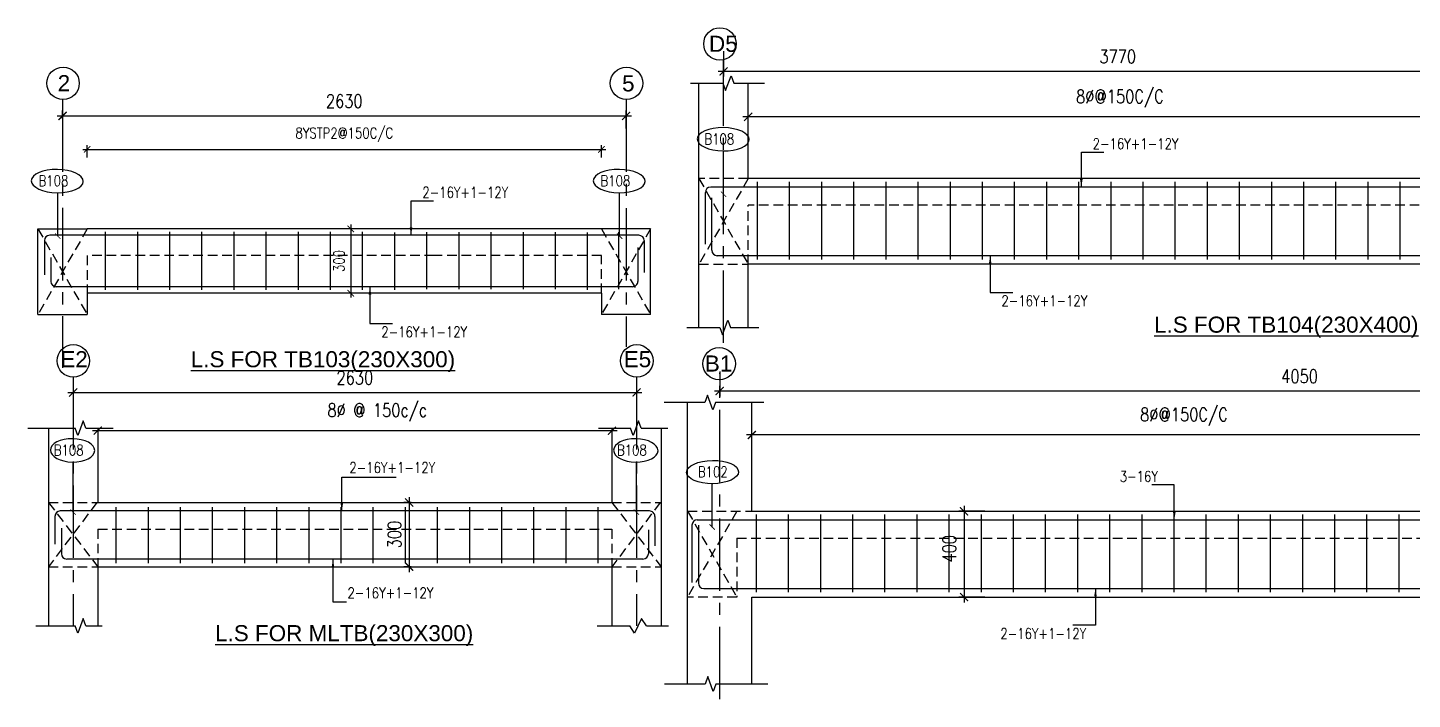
# Model space of a CAD drawing. Header units: millimetres. Extents: x 12977220 to 13113408, y -169657 to -55898.
# Drawn here: x 13080207 to 13086670, y -85312 to -82179 of the extents above; entities that cross this region are included whole.
import ezdxf

# ---------------------------------------------------------------- set-up
doc = ezdxf.new("R2010")
doc.units = ezdxf.units.MM
doc.header["$LTSCALE"] = 3
doc.header["$PDMODE"] = 66
for name, pattern in [('CENTER', [2, 1.25, -0.25, 0.25, -0.25]), ('CENTER2', [1.125, 0.75, -0.125, 0.125, -0.125]), ('HIDDEN', [0.375, 0.25, -0.125]), ('HIDDENX2', [0.75, 0.5, -0.25])]:
    doc.linetypes.add(name, pattern=pattern)
for name, color, linetype in [('BEAM ROD', 211, 'Continuous'), ('COLUMN-NAME', 83, 'Continuous'), ('DIM', 9, 'Continuous'), ('FOOTING', 60, 'Continuous'), ('GRID', 8, 'CENTER'), ('GRIDNAME', 83, 'Continuous'), ('Hidden', 5, 'HIDDEN'), ('MAIN-ROD', 31, 'Continuous'), ('STRIPS-COL-MID', 1, 'Continuous')]:
    doc.layers.add(name, color=color, linetype=linetype)
doc.styles.add('ariel', font='ARIAL.TTF')
doc.styles.add('ROMANS', font='romans.shx', dxfattribs={"width": 0.8})
doc.styles.add('ROMANT', font='romant.shx', dxfattribs={"width": 0.75})
doc.styles.add('STYLE1', font='romans.shx', dxfattribs={"width": 0.8})
doc.dimstyles.new('1NNN', dxfattribs={"dimtxt": 0.5, "dimasz": 0.625, "dimexe": 0.25, "dimexo": 0.25, "dimgap": 0.375, "dimtad": 1, "dimdec": 0, "dimzin": 0, "dimdsep": 46, "dimtxsty": 'ROMANS', "dimblk": 'ARCHTICK', "dimcen": 0.0225, "dimdle": 0.25, "dimclrd": 9, "dimclre": 9, "dimclrt": 4, "dimadec": 0, "dimazin": 0, "dimtfac": 1, "dimtdec": 0, "dimtofl": 0, "dimtmove": 0, "dimatfit": 3, "dimfxl": 1, "dimtvp": 0.25, "dimtolj": 1, "dimtzin": 0, "dimarcsym": 0})
doc.dimstyles.new('DIM', dxfattribs={"dimtxt": 3, "dimasz": 1, "dimexe": 1, "dimexo": 1, "dimgap": 0.5, "dimtad": 1, "dimdec": 0, "dimdsep": 46, "dimtxsty": 'ROMANT', "dimblk": 'DOT', "dimcen": 2, "dimdle": 1, "dimclrd": 9, "dimclre": 9, "dimclrt": 123, "dimadec": 0, "dimazin": 0, "dimtfac": 1, "dimtdec": 0, "dimtmove": 2, "dimatfit": 2, "dimldrblk": 'ARCHTICK', "dimfxl": 1, "dimarcsym": 0})

# ---------------------------------------------------------------- blocks, each defined once
blk = doc.blocks.new('_ARCHTICK')
at = {"color": 0, "linetype": 'ByBlock', "const_width": 0.15}
blk.add_lwpolyline([(-0.5, -0.5), (0.5, 0.5)], dxfattribs=at)
blk = doc.blocks.new('*D804')
at = {"layer": 'Defpoints', "color": 0, "transparency": 16777216}
for p in [(13083000.22541553, -82590.1737935766), (13080370.22541548, -82626.6436379624), (13083000.22541553, -82673.08740508498)]:
    blk.add_point(p, dxfattribs=at)
at = {"layer": 'DIM', "color": 8, "lineweight": -2, "transparency": 16777216}
for p, q in [((13080345.22541548, -82590.1737935766), (13083025.22541553, -82590.1737935766)), ((13080370.22541548, -82601.6436379624), (13080370.22541548, -82565.1737935766)), ((13083000.22541553, -82648.08740508498), (13083000.22541553, -82565.1737935766))]:
    blk.add_line(p, q, dxfattribs=at)
at = {"layer": 'DIM', "color": 8, "lineweight": -2, "transparency": 16777216, "xscale": 37.5, "yscale": 37.5, "zscale": 37.5, "rotation": 180}
blk.add_blockref('_ARCHTICK', (13080370.22541548, -82590.1737935766), dxfattribs=at)
at = {"layer": 'DIM', "color": 8, "lineweight": -2, "transparency": 16777216, "xscale": 37.5, "yscale": 37.5, "zscale": 37.5}
blk.add_blockref('_ARCHTICK', (13083000.22541553, -82590.1737935766), dxfattribs=at)
at = {"layer": 'DIM', "color": 6, "transparency": 16777216, "insert": (13081685.22541551, -82521.4237935766), "char_height": 62.5, "attachment_point": 5, "style": 'ROMANS'}
blk.add_mtext('\\A1;2630', dxfattribs=at)
blk = doc.blocks.new('*D805')
at = {"layer": 'Defpoints', "color": 0, "transparency": 16777216}
for p in [(13081781.9594962, -83117.16085973804), (13081715.4913347, -83417.16085974005), (13081781.9594962, -83417.16085974005)]:
    blk.add_point(p, dxfattribs=at)
at = {"layer": 'DIM', "color": 8, "lineweight": -2, "transparency": 16777216}
for p, q in [((13081715.4913347, -83097.16085973804), (13081715.4913347, -83437.16085974005)), ((13081761.9594962, -83117.16085973804), (13081695.4913347, -83117.16085973804)), ((13081761.9594962, -83417.16085974005), (13081695.4913347, -83417.16085974005))]:
    blk.add_line(p, q, dxfattribs=at)
at = {"layer": 'DIM', "color": 8, "lineweight": -2, "transparency": 16777216, "xscale": 30, "yscale": 30, "zscale": 30}
for p, rotation in [((13081715.4913347, -83117.16085973804), 90), ((13081715.4913347, -83417.16085974005), 270)]:
    blk.add_blockref('_ARCHTICK', p, dxfattribs=dict(at, rotation=rotation))
at = {"layer": 'DIM', "color": 6, "transparency": 16777216, "insert": (13081660.4913347, -83267.16085973693), "char_height": 50, "attachment_point": 5, "rotation": 90, "style": 'ROMANS'}
blk.add_mtext('\\A1;300', dxfattribs=at)
blk = doc.blocks.new('_Dot')
at = {"color": 0, "linetype": 'ByBlock', "lineweight": -2}
blk.add_line((-0.5, 0), (-1, 0), dxfattribs=at)
at = {"color": 0, "linetype": 'ByBlock', "const_width": 0.5}
blk.add_lwpolyline([(-0.25, 0, 1), (0.25, 0, 1)], format="xyb", close=True, dxfattribs=at)
blk = doc.blocks.new('*D806')
at = {"layer": 'Defpoints', "color": 0, "transparency": 16777216}
for p in [(13082885.22541547, -82746.4916315829), (13080485.22541548, -82803.62258825786), (13082885.22541547, -82803.62258825763)]:
    blk.add_point(p, dxfattribs=at)
at = {"layer": 'DIM', "color": 8, "lineweight": -2, "transparency": 16777216}
for p, q in [((13080465.22541548, -82746.4916315829), (13082905.22541547, -82746.4916315829)), ((13080485.22541548, -82783.62258825786), (13080485.22541548, -82726.4916315829)), ((13082885.22541547, -82783.62258825763), (13082885.22541547, -82726.4916315829))]:
    blk.add_line(p, q, dxfattribs=at)
at = {"layer": 'DIM', "color": 8, "lineweight": -2, "transparency": 16777216, "xscale": 30, "yscale": 30, "zscale": 30, "rotation": 180}
blk.add_blockref('_ARCHTICK', (13080485.22541548, -82746.4916315829), dxfattribs=at)
at = {"layer": 'DIM', "color": 8, "lineweight": -2, "transparency": 16777216, "xscale": 30, "yscale": 30, "zscale": 30}
blk.add_blockref('_ARCHTICK', (13082885.22541547, -82746.4916315829), dxfattribs=at)
at = {"layer": 'DIM', "color": 6, "transparency": 16777216, "insert": (13081685.22541547, -82678.39639348767), "char_height": 50, "attachment_point": 5, "style": 'ROMANS'}
blk.add_mtext('\\A1;8YSTP2@150C/C', dxfattribs=at)
blk = doc.blocks.new('*D807')
at = {"layer": 'Defpoints', "color": 0, "transparency": 16777216}
for p in [(13083455.61299431, -82262.30730798194), (13087225.61299431, -82381.91627480934), (13087225.61299431, -82422.56941608377)]:
    blk.add_point(p, dxfattribs=at)
at = {"layer": 'DIM', "color": 8, "lineweight": -2, "transparency": 16777216}
for p, q in [((13083455.61299431, -82287.30730798194), (13083455.61299431, -82406.91627480934)), ((13083430.61299431, -82381.91627480934), (13087250.61299431, -82381.91627480934)), ((13087225.61299431, -82397.56941608377), (13087225.61299431, -82356.91627480934))]:
    blk.add_line(p, q, dxfattribs=at)
at = {"layer": 'DIM', "color": 8, "lineweight": -2, "transparency": 16777216, "xscale": 37.5, "yscale": 37.5, "zscale": 37.5, "rotation": 180}
blk.add_blockref('_ARCHTICK', (13083455.61299431, -82381.91627480934), dxfattribs=at)
at = {"layer": 'DIM', "color": 8, "lineweight": -2, "transparency": 16777216, "xscale": 37.5, "yscale": 37.5, "zscale": 37.5}
blk.add_blockref('_ARCHTICK', (13087225.61299431, -82381.91627480934), dxfattribs=at)
at = {"layer": 'DIM', "color": 6, "transparency": 16777216, "insert": (13085295.31747572, -82313.16627480934), "char_height": 62.5, "attachment_point": 5, "style": 'ROMANS'}
blk.add_mtext('\\A1;3770', dxfattribs=at)
blk = doc.blocks.new('*D810')
at = {"layer": 'Defpoints', "color": 0, "transparency": 16777216}
for p in [(13083570.54350004, -82594.63918762538), (13083570.54350004, -82598.33243598312), (13087040.61299431, -82660.62069532461)]:
    blk.add_point(p, dxfattribs=at)
at = {"layer": 'DIM', "color": 8, "lineweight": -2, "transparency": 16777216}
for p, q in [((13087065.61299431, -82594.63918762538), (13083545.54350004, -82594.63918762538)), ((13083570.54350004, -82573.33243598312), (13083570.54350004, -82569.63918762538)), ((13087040.61299431, -82635.62069532461), (13087040.61299431, -82569.63918762538))]:
    blk.add_line(p, q, dxfattribs=at)
at = {"layer": 'DIM', "color": 8, "lineweight": -2, "transparency": 16777216, "xscale": 37.5, "yscale": 37.5, "zscale": 37.5, "rotation": 180}
blk.add_blockref('_ARCHTICK', (13083570.54350004, -82594.63918762538), dxfattribs=at)
at = {"layer": 'DIM', "color": 8, "lineweight": -2, "transparency": 16777216, "xscale": 37.5, "yscale": 37.5, "zscale": 37.5}
blk.add_blockref('_ARCHTICK', (13087040.61299431, -82594.63918762538), dxfattribs=at)
at = {"layer": 'DIM', "color": 6, "transparency": 16777216, "insert": (13085305.57824717, -82509.52014000632), "char_height": 62.5, "attachment_point": 5, "style": 'ROMANS'}
blk.add_mtext('\\A1;8%%C@150C/C', dxfattribs=at)
blk = doc.blocks.new('*D815')
at = {"layer": 'Defpoints', "color": 0, "transparency": 16777216}
for p in [(13080419.45265326, -83878.35475723985), (13083049.45265325, -83878.35475723985), (13083049.45265325, -83880.35475723985)]:
    blk.add_point(p, dxfattribs=at)
at = {"layer": 'DIM', "color": 8, "lineweight": -2, "transparency": 16777216}
for p, q in [((13080394.45265326, -83880.35475723985), (13083074.45265325, -83880.35475723985)), ((13080419.45265326, -83903.35475723985), (13080419.45265326, -83905.35475723985)), ((13083049.45265325, -83903.35475723985), (13083049.45265325, -83905.35475723985))]:
    blk.add_line(p, q, dxfattribs=at)
at = {"layer": 'DIM', "color": 8, "lineweight": -2, "transparency": 16777216, "xscale": 37.5, "yscale": 37.5, "zscale": 37.5, "rotation": 180}
blk.add_blockref('_ARCHTICK', (13080419.45265326, -83880.35475723985), dxfattribs=at)
at = {"layer": 'DIM', "color": 8, "lineweight": -2, "transparency": 16777216, "xscale": 37.5, "yscale": 37.5, "zscale": 37.5}
blk.add_blockref('_ARCHTICK', (13083049.45265325, -83880.35475723985), dxfattribs=at)
at = {"layer": 'DIM', "color": 6, "transparency": 16777216, "insert": (13081734.45265326, -83811.60475723985), "char_height": 62.5, "attachment_point": 5, "style": 'ROMANS'}
blk.add_mtext('\\A1;2630', dxfattribs=at)
blk = doc.blocks.new('*D816')
at = {"layer": 'Defpoints', "color": 0, "transparency": 16777216}
for p in [(13080534.45265326, -84058.69526192917), (13082934.45265325, -84058.69526192917), (13082934.45265325, -84058.69526192917)]:
    blk.add_point(p, dxfattribs=at)
at = {"layer": 'DIM', "color": 8, "lineweight": -2, "transparency": 16777216}
blk.add_line((13080509.45265326, -84058.69526192917), (13082959.45265325, -84058.69526192917), dxfattribs=at)
at = {"layer": 'DIM', "color": 8, "lineweight": -2, "transparency": 16777216, "xscale": 37.5, "yscale": 37.5, "zscale": 37.5, "rotation": 180}
blk.add_blockref('_ARCHTICK', (13080534.45265326, -84058.69526192917), dxfattribs=at)
at = {"layer": 'DIM', "color": 8, "lineweight": -2, "transparency": 16777216, "xscale": 37.5, "yscale": 37.5, "zscale": 37.5}
blk.add_blockref('_ARCHTICK', (13082934.45265325, -84058.69526192917), dxfattribs=at)
at = {"layer": 'DIM', "color": 6, "transparency": 16777216, "insert": (13081839.1255045, -83973.57621431012), "char_height": 62.5, "attachment_point": 5, "style": 'ROMANS'}
blk.add_mtext('\\A1;8%%C @ 150c/c', dxfattribs=at)
blk = doc.blocks.new('*D817')
at = {"layer": 'Defpoints', "color": 0, "transparency": 16777216}
for p in [(13082022.07791692, -84393.5231229711), (13081988.22836989, -84693.52312297064), (13082022.07791692, -84693.52312297064)]:
    blk.add_point(p, dxfattribs=at)
at = {"layer": 'DIM', "color": 8, "lineweight": -2, "transparency": 16777216}
for p, q in [((13081997.07791692, -84393.5231229711), (13081963.22836989, -84393.5231229711)), ((13081988.22836989, -84368.5231229711), (13081988.22836989, -84718.52312297064)), ((13081997.07791692, -84693.52312297064), (13081963.22836989, -84693.52312297064))]:
    blk.add_line(p, q, dxfattribs=at)
at = {"layer": 'DIM', "color": 8, "lineweight": -2, "transparency": 16777216, "xscale": 37.5, "yscale": 37.5, "zscale": 37.5}
for p, rotation in [((13081988.22836989, -84393.5231229711), 90), ((13081988.22836989, -84693.52312297064), 270)]:
    blk.add_blockref('_ARCHTICK', p, dxfattribs=dict(at, rotation=rotation))
at = {"layer": 'DIM', "color": 6, "transparency": 16777216, "insert": (13081919.47836989, -84543.52312296876), "char_height": 62.5, "attachment_point": 5, "rotation": 90, "style": 'ROMANS'}
blk.add_mtext('\\A1;300', dxfattribs=at)
blk = doc.blocks.new('*D819')
at = {"layer": 'Defpoints', "color": 0, "transparency": 16777216}
for p in [(13083437.44899375, -83757.39615941569), (13083437.44899375, -83873.75257015423), (13087487.44899375, -83983.51822314481)]:
    blk.add_point(p, dxfattribs=at)
at = {"layer": 'DIM', "color": 8, "lineweight": -2, "transparency": 16777216}
for p, q in [((13083437.44899375, -83782.39615941569), (13083437.44899375, -83898.75257015423)), ((13087512.44899375, -83873.75257015423), (13083412.44899375, -83873.75257015423)), ((13087487.44899375, -83958.51822314481), (13087487.44899375, -83848.75257015423))]:
    blk.add_line(p, q, dxfattribs=at)
at = {"layer": 'DIM', "color": 8, "lineweight": -2, "transparency": 16777216, "xscale": 37.5, "yscale": 37.5, "zscale": 37.5, "rotation": 180}
blk.add_blockref('_ARCHTICK', (13083437.44899375, -83873.75257015423), dxfattribs=at)
at = {"layer": 'DIM', "color": 8, "lineweight": -2, "transparency": 16777216, "xscale": 37.5, "yscale": 37.5, "zscale": 37.5}
blk.add_blockref('_ARCHTICK', (13087487.44899375, -83873.75257015423), dxfattribs=at)
at = {"layer": 'DIM', "color": 6, "transparency": 16777216, "insert": (13086144.41112497, -83805.00257015423), "char_height": 62.5, "attachment_point": 5, "style": 'ROMANS'}
blk.add_mtext('\\A1;4050', dxfattribs=at)
blk = doc.blocks.new('*D820')
at = {"layer": 'Defpoints', "color": 0, "transparency": 16777216}
for p in [(13084700.75476134, -84434.81169603244), (13084577.99279652, -84834.81169603244), (13084700.75476134, -84834.81169603244)]:
    blk.add_point(p, dxfattribs=at)
at = {"layer": 'DIM', "color": 8, "lineweight": -2, "transparency": 16777216}
for p, q in [((13084675.75476134, -84434.81169603244), (13084552.99279652, -84434.81169603244)), ((13084577.99279652, -84409.81169603244), (13084577.99279652, -84859.81169603244)), ((13084675.75476134, -84834.81169603244), (13084552.99279652, -84834.81169603244))]:
    blk.add_line(p, q, dxfattribs=at)
at = {"layer": 'DIM', "color": 8, "lineweight": -2, "transparency": 16777216, "xscale": 37.5, "yscale": 37.5, "zscale": 37.5}
for p, rotation in [((13084577.99279652, -84434.81169603244), 90), ((13084577.99279652, -84834.81169603244), 270)]:
    blk.add_blockref('_ARCHTICK', p, dxfattribs=dict(at, rotation=rotation))
at = {"layer": 'DIM', "color": 6, "transparency": 16777216, "insert": (13084509.24279652, -84609.81169603244), "char_height": 62.5, "attachment_point": 5, "rotation": 90, "style": 'ROMANS'}
blk.add_mtext('\\A1;400', dxfattribs=at)
blk = doc.blocks.new('*D822')
at = {"layer": 'Defpoints', "color": 0, "transparency": 16777216}
for p in [(13083587.44899375, -84078.88733471955), (13083587.44899375, -84125.9299759711), (13087372.44899375, -84149.52405000535)]:
    blk.add_point(p, dxfattribs=at)
at = {"layer": 'DIM', "color": 8, "lineweight": -2, "transparency": 16777216}
for p, q in [((13087397.44899375, -84078.88733471955), (13083562.44899375, -84078.88733471955)), ((13083587.44899375, -84100.9299759711), (13083587.44899375, -84053.88733471955)), ((13087372.44899375, -84124.52405000535), (13087372.44899375, -84053.88733471955))]:
    blk.add_line(p, q, dxfattribs=at)
at = {"layer": 'DIM', "color": 8, "lineweight": -2, "transparency": 16777216, "xscale": 37.5, "yscale": 37.5, "zscale": 37.5, "rotation": 180}
blk.add_blockref('_ARCHTICK', (13083587.44899375, -84078.88733471955), dxfattribs=at)
at = {"layer": 'DIM', "color": 8, "lineweight": -2, "transparency": 16777216, "xscale": 37.5, "yscale": 37.5, "zscale": 37.5}
blk.add_blockref('_ARCHTICK', (13087372.44899375, -84078.88733471955), dxfattribs=at)
at = {"layer": 'DIM', "color": 6, "transparency": 16777216, "insert": (13085587.44898888, -83993.7682871005), "char_height": 62.5, "attachment_point": 5, "style": 'ROMANS'}
blk.add_mtext('\\A1; 8%%C@150C/C', dxfattribs=at)

msp = doc.modelspace()

# ---------------------------------------------------------------- linework, layer by layer
at = {"layer": 'BEAM ROD', "color": 2}
for p, q in [((13083370.61299431, -83188.923666261), (13083370.61299431, -82947.1781720917)), ((13087081.28677584, -82922.17817209172), (13083395.61299431, -82922.1781720917)), ((13083400.61299431, -83217.17817209172), (13083400.61299431, -82972.46686738852)), ((13089825.15312391, -83242.17817209172), (13083425.61299431, -83242.17817209172)), ((13083307.90886415, -84499.81169603244), (13083307.90886415, -84767.8666109861)), ((13083332.90886415, -84474.81169603244), (13087631.77521222, -84474.81169603244)), ((13083337.90886415, -84499.81169603212), (13083337.90886415, -84769.81169603273)), ((13083362.90886415, -84794.81169603244), (13092202.44899375, -84794.81169603244))]:
    msp.add_line(p, q, dxfattribs=at)
for centre, start, end in [((13083395.61299431, -82947.1781720917), 90, 180), ((13083425.61299431, -83217.17817209172, -5.145728235425388e-08), 180, 270), ((13083332.90886415, -84499.81169603244), 90, 180), ((13083362.90886415, -84769.81169603244, -6.86975345368877e-08), 180.0000000008338, 270)]:
    msp.add_arc(centre, 25, start, end, dxfattribs=at)
at = {"layer": 'COLUMN-NAME', "color": 8, "linetype": 'HIDDENX2', "ltscale": 30}
for p, q in [((13083570.61299431, -82882.17817209172), (13083340.61299431, -82882.17817209172)), ((13083340.61299431, -82882.17817209172), (13083570.61299431, -83282.17817209172)), ((13083570.61299431, -82882.17817209172), (13083340.61299431, -83282.17817209172)), ((13087040.61299431, -83007.17817209172), (13083570.61299431, -83007.17817209172)), ((13083570.61299431, -83282.17817209172), (13083570.61299431, -83007.17817209172)), ((13080485.22541548, -83117.16085974127), (13080255.22541546, -83517.16085974133)), ((13080255.22541548, -83117.16085974127), (13080485.22541547, -83517.16085974127)), ((13083115.22541546, -83117.16085973804), (13082885.2254155, -83517.16085973804)), ((13082885.22541546, -83117.16085973804), (13083115.22541552, -83517.16085973804)), ((13080485.22541547, -83242.16085973784), (13080485.22541547, -83417.16085973804)), ((13082105.22541547, -83242.16085973784), (13080485.22541547, -83242.16085973784)), ((13082885.22541549, -83242.1608597378), (13082105.22541547, -83242.16085973784)), ((13082885.2254155, -83417.16085967649), (13082885.22541546, -83242.16085973804)), ((13083340.61299431, -83282.17817209172), (13083570.61299431, -83282.17817209172)), ((13080304.45265325, -84393.52312297153), (13080534.45265327, -84393.5231229715)), ((13080530.34387702, -84393.52312297148), (13080304.45265325, -84693.52312297067)), ((13080304.45265325, -84393.5231229711), (13080534.45265326, -84693.52312297064)), ((13082934.45265325, -84393.52312296789), (13083164.45265326, -84393.52312296786)), ((13083160.34387702, -84393.52312296785), (13082934.45265326, -84693.5231229708)), ((13082934.45265325, -84393.52312296747), (13083164.45265326, -84693.52312297077)), ((13083287.44899375, -84434.81169603244), (13083587.44899375, -84434.81169603244)), ((13083517.44899375, -84434.81169603244), (13083287.44899375, -84834.81169603244)), ((13083287.44899375, -84434.81169603244), (13083517.44899376, -84834.81169603244)), ((13080534.45265326, -84518.5231229711), (13082934.45265325, -84518.5231229711)), ((13080534.45265326, -84518.5231229711), (13080534.45265325, -84693.52312297148)), ((13082934.45265325, -84518.5231229711), (13082934.45265325, -84693.52312297064)), ((13083517.44899375, -84559.81169603246), (13087442.44899376, -84559.81169603243)), ((13083517.44899375, -84559.81169603246), (13083517.44899376, -84834.81169603243)), ((13080304.45265325, -84693.52312297067), (13080534.45265327, -84693.52312297064)), ((13082934.45265326, -84693.5231229708), (13083164.45265327, -84693.52312297077)), ((13083517.44899376, -84834.81169603243), (13083287.44899375, -84834.81169603244))]:
    msp.add_line(p, q, dxfattribs=at)
at = {"layer": 'DIM', "color": 1, "linetype": 'ByBlock', "ltscale": 500}
for p, q in [((13083340.61299431, -82882.17817209172), (13083340.61299431, -82437.42107082374)), ((13083570.61299431, -82882.17817209172), (13083570.61299431, -82437.42107082374)), ((13083340.61299431, -83576.86575951311), (13083340.61299431, -82882.17817209172)), ((13087040.61299431, -82882.17817209172), (13083570.61299431, -82882.17817209172)), ((13080255.22541546, -83117.16085974133), (13080485.22541548, -83117.16085974127)), ((13080255.22541548, -83517.16085974131), (13080255.22541546, -83117.16085974133)), ((13082885.2254155, -83117.16085973804), (13080485.22541547, -83117.16085974127)), ((13083115.22541543, -83117.16085973804), (13082885.2254155, -83117.16085973804)), ((13083115.22541552, -83517.16085973804), (13083115.22541543, -83117.16085973804)), ((13083570.61299431, -83576.86575951311), (13083570.61299431, -83282.17817209172)), ((13087040.61299431, -83282.17817209172), (13083570.61299431, -83282.17817209172)), ((13082885.2254155, -83417.16085973804), (13080485.22541548, -83417.16085974127)), ((13080485.22541547, -83417.16085974127), (13080485.22541547, -83517.16085974129)), ((13082885.2254155, -83417.16085973804), (13082885.2254155, -83517.16085973804)), ((13080255.22541546, -83517.16085974133), (13080485.22541548, -83517.16085974127)), ((13083115.22541543, -83517.16085973804), (13082885.2254155, -83517.16085973804)), ((13083287.44899375, -84834.81169603244), (13083287.44899375, -83929.25736616863)), ((13083587.44899375, -84434.81169603243), (13083587.44899375, -83929.25736616862)), ((13080304.45265325, -84047.16797786624), (13080304.45265325, -84969.02542190165)), ((13080534.45265326, -84047.16797786624), (13080534.45265326, -84393.5231229711)), ((13082934.45265325, -84047.16797786624), (13082934.45265325, -84393.5231229711)), ((13083010.34221278, -84047.16797786624), (13083010.34221278, -84047.16797786624)), ((13083010.34221278, -84047.16797786624), (13083011.1288145, -84047.16797786624)), ((13083164.45265325, -84047.16797786624), (13083164.45265325, -84046.26251730368)), ((13083164.45265325, -84047.16797786624), (13083164.45265325, -84393.5231229711)), ((13080534.45265326, -84393.5231229711), (13082934.45265325, -84393.5231229711)), ((13083164.45265326, -84393.52312296786), (13083164.45265325, -84969.02542190165)), ((13083587.44899375, -84434.81169603289), (13087372.44899375, -84434.81169603244)), ((13080534.45265326, -84693.52312297064), (13082934.45265325, -84693.52312297064)), ((13080534.45265326, -84693.52312297064), (13080534.45265326, -84969.02542190165)), ((13082934.45265325, -84693.52312297064), (13082934.45265325, -84969.02542190165)), ((13083287.44899375, -85240.85498456235), (13083287.44899375, -84834.81169603244)), ((13083587.44899375, -85240.85498456233), (13083587.44899375, -84834.81169603243)), ((13083587.44899375, -84834.81169603243), (13087372.44899375, -84834.8116960329))]:
    msp.add_line(p, q, dxfattribs=at)
for points in [[(13080479.45265325, -84047.16797786624), (13080466.95265325, -84012.8245101231), (13080441.95265325, -84081.51144560937), (13080429.45265325, -84047.16797786624)], [(13083070.33500167, -84047.16797786624), (13083057.83500167, -84012.8245101231), (13083032.83500167, -84081.51144560937), (13083020.33500167, -84047.16797786624)], [(13080207.37281793, -84047.16797786624), (13080429.45265325, -84047.16797786624)], [(13080479.45265325, -84047.16797786624), (13080606.82295533, -84047.16797786624)], [(13082872.36560681, -84047.16797786624), (13083020.33500167, -84047.16797786624)], [(13083070.33500167, -84047.16797786624), (13083194.77302866, -84047.16797786624)], [(13080245.63935458, -84969.02542190165), (13080429.45265325, -84969.02542190165)], [(13080479.45265325, -84969.02542190165), (13080466.95265325, -84934.68195415851), (13080441.95265325, -85003.36888964479), (13080429.45265325, -84969.02542190165)], [(13080479.45265325, -84969.02542190165), (13080554.3503896, -84969.02542190165)], [(13082865.42147473, -84969.02542190165), (13083018.70303118, -84969.02542190165)], [(13083095.09905178, -84969.02542190165), (13083072.35741595, -84934.68195415851), (13083039.54639185, -85003.36888964479), (13083018.70303118, -84969.02542190165)], [(13083095.09905178, -84969.02542190165), (13083199.11128381, -84969.02542190165)]]:
    msp.add_lwpolyline(points, dxfattribs=at)
at = {"layer": 'FOOTING', "color": 6, "linetype": 'ByBlock', "extrusion": (0, 0, -1)}
for centre, major_axis, ratio in [((13083453.81778162, -82699.11010873607), (121.2362405609216, -1.45590064391333), 0.4481826125664419), ((13080345.52403619, -82894.09279638567), (121.2362405609216, -1.45590064391333), 0.4481826125664419), ((13082968.55217088, -82894.09279638567), (121.2362405609216, -1.45590064391333), 0.4481826125664419), ((13080416.74291625, -84150.64503286335), (103.6253234508915, -1.244414825466881), 0.5243503539757588), ((13083045.89212875, -84150.80542684646), (103.6253234508915, -1.244414825466881), 0.5243503539757588)]:
    msp.add_ellipse(centre, major_axis=major_axis, ratio=ratio, dxfattribs=at)
at = {"layer": 'FOOTING', "color": 6, "linetype": 'ByBlock'}
msp.add_ellipse((13083404.24670084, -84251.74363267682), major_axis=(-121.2362405609216, -1.45590064391333), ratio=0.4481826125664419, dxfattribs=at)
at = {"layer": 'GRID', "linetype": 'CENTER2', "ltscale": 150}
for p, q in [((13083455.61299431, -83648.11202699295), (13083455.61299431, -82330.06691478389)), ((13080370.22541548, -82512.6917238853), (13080370.22541548, -83763.99475406678)), ((13080370.22541547, -82513.75564101146), (13080370.22541548, -83765.05867119296)), ((13083000.22541553, -82513.75564101142), (13083000.22541554, -83667.17301452128)), ((13080419.45265326, -83809.03351042994), (13080419.45265326, -84969.02542190165)), ((13083049.45265325, -83809.03351042994), (13083049.45265325, -84969.02542190165)), ((13083437.44899375, -85312.1012520422), (13083437.44899375, -83788.52088221736))]:
    msp.add_line(p, q, dxfattribs=at)
at = {"layer": 'GRIDNAME'}
for centre in [(13083438.57334358, -82254.31235710124), (13080372.56131177, -82438.00108332885), (13083002.56131183, -82438.00108332885), (13080420.45265331, -83733.1679674062), (13083050.45265331, -83733.1679674062), (13083435.11309746, -83746.14865244614)]:
    msp.add_circle(centre, 75.79056287682033, dxfattribs=at)
at = {"layer": 'Hidden', "color": 1, "linetype": 'Continuous'}
for points in [[(13083301.80636931, -82437.0198064284), (13083452.81261161, -82437.01980642887), (13083465.31261161, -82471.36327417108), (13083490.31261161, -82402.67633870157), (13083502.81261161, -82437.01980642887), (13083647.13721866, -82437.01980642934)], [(13083284.36890572, -83576.86575950524), (13083438.50128715, -83576.86575950551), (13083451.00128716, -83611.20922724772), (13083476.00128716, -83542.52229177821), (13083488.50128715, -83576.86575950551), (13083620.03541845, -83576.86575950583)], [(13083642.81343376, -83927.91792911717), (13083417.9105897, -83927.91792911766), (13083405.4105897, -83962.26139685986), (13083380.4105897, -83893.57446139035), (13083367.9105897, -83927.91792911766), (13083177.9105897, -83927.91792911812)], [(13083661.80528048, -85240.8549845547), (13083419.9981114, -85240.85498455518), (13083407.4981114, -85275.19845229738), (13083382.4981114, -85206.51151682787), (13083369.9981114, -85240.85498455518), (13083179.9981114, -85240.85498455564)]]:
    msp.add_lwpolyline(points, dxfattribs=at)
at = {"layer": 'MAIN-ROD', "color": 2, "linetype": 'ByBlock', "ltscale": 500}
for p, q in [((13080285.22541548, -83172.16085973804), (13080285.22541548, -83332.25019888367)), ((13083060.22541545, -83147.16086038551), (13080310.22541548, -83147.16085973804)), ((13083085.22541545, -83172.16086038551), (13083085.22541545, -83320.91183952952)), ((13083055.22541545, -83204.63913435457), (13083055.22541545, -83362.16086038854)), ((13080315.22541548, -83251.16635059417), (13080315.22541548, -83362.1608597418)), ((13083030.23108469, -83387.16085974593), (13080340.22541548, -83387.1608597418)), ((13080334.45265325, -84458.44577006779), (13080334.45265325, -84587.93123534985)), ((13083109.45265326, -84433.44577006792), (13080359.45265325, -84433.44577006779)), ((13083134.45265326, -84458.44577006818), (13083134.45265326, -84596.66539369902)), ((13080364.45265325, -84513.222694852), (13080364.45265325, -84632.75413561628)), ((13083104.45265326, -84520.93417417762), (13083104.45265326, -84632.7541356168)), ((13083079.45265326, -84657.75413561653), (13080389.45265325, -84657.75413561628))]:
    msp.add_line(p, q, dxfattribs=at)
for centre, start, end in [((13080310.22541548, -83172.16085973804), 90, 180), ((13083060.22541545, -83172.16086038551), 0, 90), ((13080340.22541548, -83362.1608597418), 180, 270), ((13083030.22541545, -83362.16086038874), 270, 8.337633264175721e-10), ((13080359.45265325, -84458.44577006779), 90, 180), ((13083109.45265326, -84458.44577006792), 359.9999999993747, 90), ((13080389.45265325, -84632.75413561628, 1.231124391817692e-09), 180, 270), ((13083079.45265326, -84632.75413561653, 9.82194235257948e-09), 270, 359.9999999993747)]:
    msp.add_arc(centre, 25, start, end, dxfattribs=at)
at = {"layer": 'STRIPS-COL-MID', "color": 8, "linetype": 'Continuous'}
for p, q in [((13083612.48487271, -82897.3343924587), (13083612.48487271, -83259.88185851465)), ((13083762.48487271, -82897.3343924587), (13083762.48487271, -83259.88185851465)), ((13083912.48487271, -82897.3343924587), (13083912.48487271, -83259.88185851465)), ((13084062.48487271, -82897.3343924587), (13084062.48487271, -83259.88185851465)), ((13084212.48487271, -82897.3343924587), (13084212.48487271, -83259.88185851465)), ((13084362.48487271, -82897.3343924587), (13084362.48487271, -83259.88185851465)), ((13084512.48487271, -82897.3343924587), (13084512.48487271, -83259.88185851465)), ((13084662.48487271, -82897.3343924587), (13084662.48487271, -83259.88185851465)), ((13084812.48487271, -82897.3343924587), (13084812.48487271, -83259.88185851465)), ((13084962.48487271, -82897.3343924587), (13084962.48487271, -83259.88185851465)), ((13085112.48487271, -82897.3343924587), (13085112.48487271, -83259.88185851465)), ((13085262.48487271, -82897.3343924587), (13085262.48487271, -83259.88185851465)), ((13085412.48487271, -82897.3343924587), (13085412.48487271, -83259.88185851465)), ((13085562.48487271, -82897.3343924587), (13085562.48487271, -83259.88185851465)), ((13085712.48487271, -82897.3343924587), (13085712.48487271, -83259.88185851465)), ((13085862.48487271, -82897.3343924587), (13085862.48487271, -83259.88185851465)), ((13086012.48487271, -82897.3343924587), (13086012.48487271, -83259.88185851465)), ((13086162.48487271, -82897.3343924587), (13086162.48487271, -83259.88185851465)), ((13086312.48487271, -82897.3343924587), (13086312.48487271, -83259.88185851465)), ((13086462.48487271, -82897.3343924587), (13086462.48487271, -83259.88185851465)), ((13086612.48487271, -82897.3343924587), (13086612.48487271, -83259.88185851465)), ((13080569.33602348, -83130.22862897863), (13080569.33602348, -83400.90125896412)), ((13080719.33602348, -83130.22862897863), (13080719.33602348, -83400.90125896412)), ((13080869.33602348, -83130.22862897863), (13080869.33602348, -83400.90125896412)), ((13081019.33602348, -83130.22862897863), (13081019.33602348, -83400.90125896412)), ((13081169.33602348, -83130.22862897863), (13081169.33602348, -83400.90125896412)), ((13081319.33602348, -83130.22862897863), (13081319.33602348, -83400.90125896412)), ((13081469.33602348, -83130.22862897863), (13081469.33602348, -83400.90125896412)), ((13081619.33602348, -83130.22862897863), (13081619.33602348, -83400.90125896412)), ((13081769.33602348, -83130.22862897863), (13081769.33602348, -83400.90125896412)), ((13081919.33602348, -83134.83130674527), (13081919.33602348, -83401.92657149644)), ((13082069.33602348, -83132.08815346993), (13082069.33602348, -83399.1834182211)), ((13082219.33602348, -83132.08815346914), (13082219.33602348, -83399.18341822032)), ((13082369.33602348, -83132.15899534407), (13082369.33602348, -83399.25426009524)), ((13082519.33602348, -83132.15899534302), (13082519.33602348, -83399.2542600942)), ((13082669.33602348, -83132.15899534198), (13082669.33602348, -83399.25426009315)), ((13082819.3360235, -83134.83130673497), (13082819.3360235, -83401.92657148614)), ((13082965.22541543, -83132.08815344225), (13082965.22541543, -83399.18341819342)), ((13080618.94600965, -84416.35539070463), (13080618.94600965, -84677.02772503199)), ((13080768.94600965, -84416.35539070463), (13080768.94600965, -84677.02772503199)), ((13080918.94600965, -84416.35539070463), (13080918.94600965, -84677.02772503199)), ((13081068.94600965, -84416.35539070463), (13081068.94600965, -84677.02772503199)), ((13081218.94600965, -84416.35539070463), (13081218.94600965, -84677.02772503199)), ((13081368.94600965, -84416.35539070463), (13081368.94600965, -84677.02772503199)), ((13081518.94600965, -84416.35539070463), (13081518.94600965, -84677.02772503199)), ((13081668.94600965, -84416.35539070463), (13081668.94600965, -84677.02772503199)), ((13081818.94600965, -84416.35539070463), (13081818.94600965, -84677.02772503199)), ((13081968.94600965, -84416.35539070463), (13081968.94600965, -84677.02772503199)), ((13082118.94600965, -84416.35539070463), (13082118.94600965, -84677.02772503199)), ((13082268.94600965, -84416.35539070463), (13082268.94600965, -84677.02772503199)), ((13082418.94600965, -84416.35539070463), (13082418.94600965, -84677.02772503199)), ((13082568.94600965, -84416.35539070463), (13082568.94600965, -84677.02772503199)), ((13082718.94600965, -84416.35539070463), (13082718.94600965, -84677.02772503199)), ((13082868.94600965, -84416.35539070463), (13082868.94600965, -84677.02772503199)), ((13083607.25972251, -84449.9679163994), (13083607.25972251, -84812.51538245536)), ((13083757.25972251, -84449.9679163994), (13083757.25972251, -84812.51538245536)), ((13083907.25972251, -84449.9679163994), (13083907.25972251, -84812.51538245536)), ((13084057.25972251, -84449.9679163994), (13084057.25972251, -84812.51538245536)), ((13084207.25972251, -84449.9679163994), (13084207.25972251, -84812.51538245536)), ((13084357.25972251, -84449.9679163994), (13084357.25972251, -84812.51538245536)), ((13084507.25972251, -84449.9679163994), (13084507.25972251, -84812.51538245536)), ((13084657.25972251, -84449.9679163994), (13084657.25972251, -84812.51538245536)), ((13084807.25972251, -84449.9679163994), (13084807.25972251, -84812.51538245536)), ((13084957.25972251, -84449.9679163994), (13084957.25972251, -84812.51538245536)), ((13085107.25972251, -84449.9679163994), (13085107.25972251, -84812.51538245536)), ((13085257.25972251, -84449.9679163994), (13085257.25972251, -84812.51538245536)), ((13085407.25972251, -84449.9679163994), (13085407.25972251, -84812.51538245536)), ((13085557.25972251, -84449.9679163994), (13085557.25972251, -84812.51538245536)), ((13085707.25972251, -84449.9679163994), (13085707.25972251, -84812.51538245536)), ((13085857.25972251, -84449.9679163994), (13085857.25972251, -84812.51538245536)), ((13086007.25972251, -84449.9679163994), (13086007.25972251, -84812.51538245536)), ((13086157.25972251, -84449.9679163994), (13086157.25972251, -84812.51538245536)), ((13086307.25972251, -84449.9679163994), (13086307.25972251, -84812.51538245536)), ((13086457.25972251, -84449.9679163994), (13086457.25972251, -84812.51538245536)), ((13086607.25972251, -84449.9679163994), (13086607.25972251, -84812.51538245536))]:
    msp.add_line(p, q, dxfattribs=at)

# ---------------------------------------------------------------- texts
at = {"layer": 'FOOTING', "color": 6, "linetype": 'ByBlock', "style": 'STYLE1', "width": 0.8}
for s, p in [('B108', (13083366.30073246, -82722.91475191723)), ('2-16Y+1-12Y', (13085178.18907338, -82744.71024120634)), ('B108', (13080258.00698703, -82917.89743956682)), ('B108', (13082881.03512172, -82917.89743956682)), ('2-16Y+1-12Y', (13082049.44679995, -82971.60210048611)), ('2-16Y+1-12Y', (13084752.70338082, -83477.93991159688)), ('2-16Y+1-12Y', (13081857.72122299, -83622.92259924827)), ('B108', (13080329.22586709, -84174.4496760445)), ('B108', (13082958.37507959, -84174.61007002761)), ('2-16Y+1-12Y', (13081708.62113038, -84256.12331462697)), ('B102', (13083335.5732738, -84275.54827585797)), ('3-16Y', (13085304.98055743, -84297.34376514706)), ('2-16Y+1-12Y', (13081700.22691894, -84840.5315680375)), ('2-16Y+1-12Y', (13084747.31857002, -85030.5734355376))]:
    msp.add_text(s, height=50, dxfattribs=at).set_placement(p)
at = {"layer": 'GRIDNAME', "style": 'ariel'}
for s, rotation, p in [('D5', 1.528566099381275e-08, (13083387.45387257, -82291.007673983)), ('2', 1.528566099381275e-08, (13080347.4256844, -82474.69640021064)), ('5', 1.528566099381275e-08, (13082981.80867553, -82475.82712540976)), ('E2', 359.9999999847143, (13080359.4973992, -83762.70313142981)), ('E5', 359.9999999847143, (13082989.49739919, -83762.70313142981)), ('B1', 359.9999999847143, (13083368.19338153, -83782.84396929124))]:
    msp.add_text(s, height=75, rotation=rotation, dxfattribs=at).set_placement(p)
at = {"layer": 'GRIDNAME', "color": 2, "style": 'ariel'}
for s, p in [('%%UL.S FOR TB104(230X400)', (13085464.77689137, -83601.46670571691)), ('%%UL.S FOR TB103(230X300)', (13080968.30404133, -83762.91324348992)), ('%%UL.S FOR MLTB(230X300)', (13081081.89738346, -85040.9955353735))]:
    msp.add_text(s, height=75, rotation=1.528566099381275e-08, dxfattribs=at).set_placement(p)

# ---------------------------------------------------------------- dimensions: what is measured, and where the dimension line sits
at = {"layer": 'DIM', "color": 8}
dim = msp.add_linear_dim(base=(13087225.61299431, -82381.91627480934), p1=(13083455.61299431, -82262.30730798194), p2=(13087225.61299431, -82422.56941608377), dimstyle='1NNN', override={"dimscale": 25, "dimtxt": 2.5, "dimasz": 1.5, "dimexe": 1, "dimexo": 1, "dimgap": 1.5, "dimcen": 0.09, "dimdle": 1, "dimclrd": 8, "dimclre": 8, "dimclrt": 6, "dimtvp": 1}, dxfattribs=at)
dim.commit()
dim.dimension.update_dxf_attribs({"geometry": '*D807', "text_midpoint": (13085295.31747572, -82381.91627480934), "dimtype": 160})
for base, p1, p2, text, picture, middle in [((13083570.54350004, -82594.63918762538), (13087040.61299431, -82660.62069532461), (13083570.54350004, -82598.33243598312), '8%%C@150C/C', '*D810', (13085305.57824717, -82594.63918762538)), ((13082934.45265325, -84058.69526192917), (13080534.45265326, -84058.69526192917), (13082934.45265325, -84058.69526192917), '8%%C @ 150c/c', '*D816', (13081839.1255045, -84058.69526192917))]:
    dim = msp.add_linear_dim(base=base, p1=p1, p2=p2, text=text, dimstyle='1NNN', override={"dimscale": 25, "dimtxt": 2.5, "dimasz": 1.5, "dimexe": 1, "dimexo": 1, "dimgap": 1.5, "dimcen": 0.09, "dimdle": 1, "dimclrd": 8, "dimclre": 8, "dimclrt": 6, "dimtvp": 1}, dxfattribs=at)
    dim.commit()
    dim.dimension.update_dxf_attribs({"geometry": picture, "text_midpoint": middle, "dimtype": 160})
for base, p1, p2, picture, middle in [((13083000.22541553, -82590.1737935766), (13080370.22541548, -82626.6436379624), (13083000.22541553, -82673.08740508498), '*D804', (13081685.22541551, -82521.4237935766)), ((13083049.45265325, -83880.35475723985), (13080419.45265326, -83878.35475723985), (13083049.45265325, -83878.35475723985), '*D815', (13081734.45265326, -83811.60475723985))]:
    dim = msp.add_linear_dim(base=base, p1=p1, p2=p2, dimstyle='1NNN', override={"dimscale": 25, "dimtxt": 2.5, "dimasz": 1.5, "dimexe": 1, "dimexo": 1, "dimgap": 1.5, "dimcen": 0.09, "dimdle": 1, "dimclrd": 8, "dimclre": 8, "dimclrt": 6, "dimtvp": 1}, dxfattribs=at)
    dim.commit()
    dim.dimension.update_dxf_attribs({"geometry": picture, "text_midpoint": middle})
dim = msp.add_linear_dim(base=(13082885.22541547, -82746.4916315829), p1=(13080485.22541548, -82803.62258825786), p2=(13082885.22541547, -82803.62258825763), angle=180, text='8YSTP2@150C/C', dimstyle='1NNN', override={"dimscale": 20, "dimtxt": 2.5, "dimasz": 1.5, "dimexe": 1, "dimexo": 1, "dimgap": 1.5, "dimcen": 0.09, "dimdle": 1, "dimclrd": 8, "dimclre": 8, "dimclrt": 6, "dimtvp": 1}, dxfattribs=at)
dim.commit()
dim.dimension.update_dxf_attribs({"geometry": '*D806', "text_midpoint": (13081685.22541547, -82678.39639348767)})
for base, p1, p2, override, picture, middle in [((13081715.4913347, -83417.16085974005), (13081781.9594962, -83117.16085973804), (13081781.9594962, -83417.16085974005), {"dimscale": 20, "dimtxt": 2.5, "dimasz": 1.5, "dimexe": 1, "dimexo": 1, "dimgap": 1.5, "dimcen": 0.09, "dimdle": 1, "dimclrd": 8, "dimclre": 8, "dimclrt": 6, "dimtvp": 1}, '*D805', (13081660.4913347, -83267.16085973693)), ((13081988.22836989, -84693.52312297064), (13082022.07791692, -84393.5231229711), (13082022.07791692, -84693.52312297064), {"dimscale": 25, "dimtxt": 2.5, "dimasz": 1.5, "dimexe": 1, "dimexo": 1, "dimgap": 1.5, "dimcen": 0.09, "dimdle": 1, "dimclrd": 8, "dimclre": 8, "dimclrt": 6, "dimtvp": 1}, '*D817', (13081919.47836989, -84543.52312296876))]:
    dim = msp.add_linear_dim(base=base, p1=p1, p2=p2, angle=90, dimstyle='1NNN', override=override, dxfattribs=at)
    dim.commit()
    dim.dimension.update_dxf_attribs({"geometry": picture, "text_midpoint": middle})
for base, p1, p2, angle, picture, middle in [((13083437.44899375, -83873.75257015423), (13087487.44899375, -83983.51822314481), (13083437.44899375, -83757.39615941569), 180, '*D819', (13086144.41112497, -83873.75257015423)), ((13084577.99279652, -84834.81169603244), (13084700.75476134, -84434.81169603244), (13084700.75476134, -84834.81169603244), 90, '*D820', (13084577.99279652, -84609.81169603244))]:
    dim = msp.add_linear_dim(base=base, p1=p1, p2=p2, angle=angle, dimstyle='1NNN', override={"dimscale": 25, "dimtxt": 2.5, "dimasz": 1.5, "dimexe": 1, "dimexo": 1, "dimgap": 1.5, "dimcen": 0.09, "dimdle": 1, "dimclrd": 8, "dimclre": 8, "dimclrt": 6, "dimtvp": 1}, dxfattribs=at)
    dim.commit()
    dim.dimension.update_dxf_attribs({"geometry": picture, "text_midpoint": middle, "dimtype": 160})
dim = msp.add_linear_dim(base=(13083587.44899375, -84078.88733471955), p1=(13087372.44899375, -84149.52405000535), p2=(13083587.44899375, -84125.9299759711), angle=180, text=' 8%%C@150C/C', dimstyle='1NNN', override={"dimscale": 25, "dimtxt": 2.5, "dimasz": 1.5, "dimexe": 1, "dimexo": 1, "dimgap": 1.5, "dimcen": 0.09, "dimdle": 1, "dimclrd": 8, "dimclre": 8, "dimclrt": 6, "dimtvp": 1}, dxfattribs=at)
dim.commit()
dim.dimension.update_dxf_attribs({"geometry": '*D822', "text_midpoint": (13085587.44898888, -84078.88733471955), "dimtype": 160})

# ---------------------------------------------------------------- leaders
for points in [[(13085125.57458634, -82922.17817190796), (13085125.57458634, -82758.70123132726), (13085230.80356042, -82758.70123132726)], [(13081996.83231291, -83147.16085984762), (13081996.83231291, -82985.59309060703), (13082102.06128698, -82985.59309060703)], [(13084700.08889378, -83242.1781720887), (13084700.08889378, -83413.94892147597), (13084805.31786786, -83413.94892147597)], [(13081805.10673595, -83387.16085974008), (13081805.10673595, -83558.93160912735), (13081910.33571003, -83558.93160912735)], [(13081673.64043471, -84433.44577006779), (13081673.64043471, -84276.14100330263), (13081926.64043471, -84276.14100330263)], [(13085559.49980638, -84474.81169584868), (13085559.49980638, -84311.33475526798), (13085454.2708323, -84311.33475526798)], [(13081632.38130336, -84657.75413561628), (13081632.38130336, -84856.8560313924), (13081695.88130336, -84856.8560313924)], [(13085191.4441397, -84794.81169602941), (13085191.4441397, -84966.58244541669), (13085086.21516563, -84966.58244541669)]]:
    msp.add_leader(points, dimstyle='1NNN', override={"dimscale": 25, "dimtxt": 2.5, "dimasz": 1.5, "dimexe": 1, "dimexo": 1, "dimgap": 1.5, "dimcen": 0.09, "dimdle": 1, "dimclrd": 8, "dimclre": 8, "dimclrt": 6, "dimtvp": 1}, dxfattribs=at)
at = {"layer": 'FOOTING', "linetype": 'ByBlock', "ltscale": 500}
for points in [[(13083455.61089906, -82955.77764134113), (13083455.62351586, -82753.45489444672)], [(13080347.31715362, -83150.76032899073), (13080347.32977042, -82948.43758209632)], [(13082970.34528832, -83150.76032899073), (13082970.35790512, -82948.43758209632)], [(13080419.45265326, -84438.50827489408), (13080419.45265326, -84204.30868236987)], [(13083048.60186576, -84438.66866887719), (13083048.60186576, -84204.46907635298)], [(13083402.4535834, -84508.41116528188), (13083402.4409666, -84306.08841838747)]]:
    msp.add_leader(points, dimstyle='DIM', override={"dimscale": 25, "dimclrt": 6}, dxfattribs=at)

doc.saveas('drawing.dxf')
